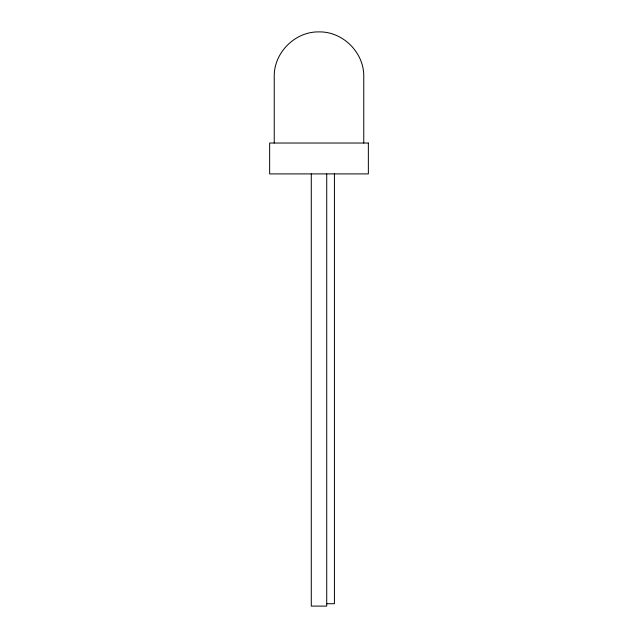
<?xml version="1.0" encoding="UTF-8"?>
<svg xmlns="http://www.w3.org/2000/svg" width="638" height="638" viewBox="0 0 638 638"><rect width="100%" height="100%" fill="white"/><g stroke="black" fill="none" stroke-linecap="round" stroke-linejoin="round"><path stroke-width="0.96" d="M326.72 603.723L334.432 603.723L334.432 173.528M363.764 143.032L363.764 76.664C364.266 52.739 342.925 31.398 319 31.9C295.075 31.398 273.734 52.739 274.236 76.664L274.236 143.032M326.72 173.903L326.72 606.1L311.28 606.1L311.28 173.903M368.357 143.032L269.643 143.032L269.643 173.903L368.357 173.903L368.357 143.032"/></g></svg>
